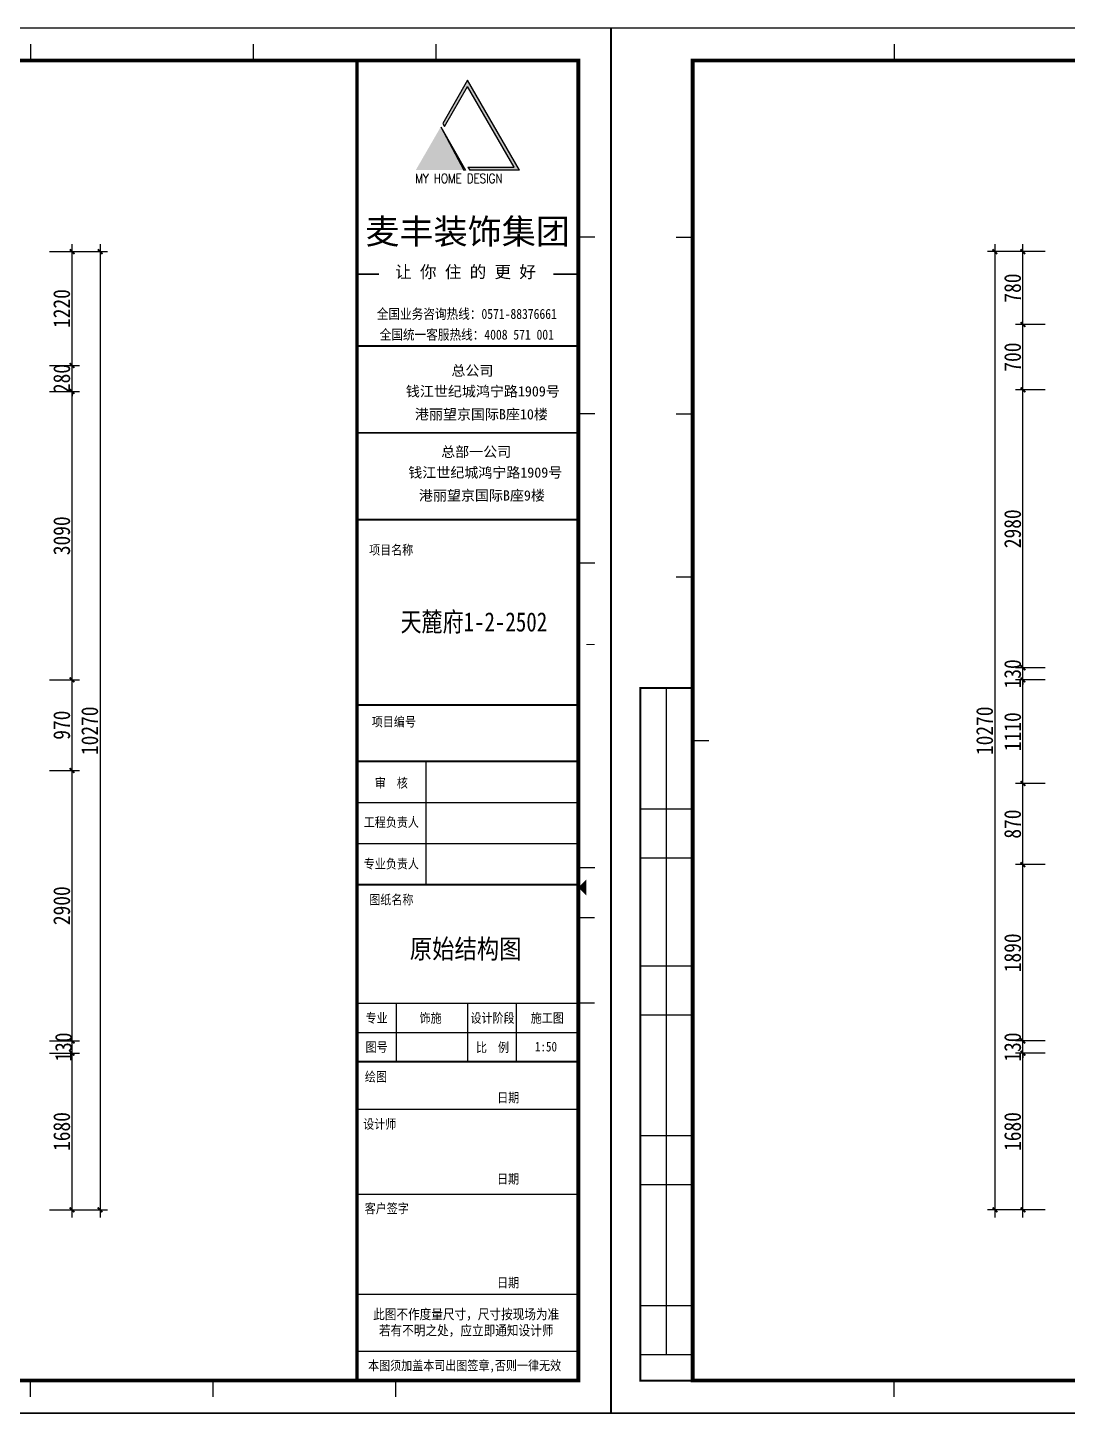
# Model space of a CAD drawing. Header units: millimetres. Extents: x 104198 to 1296755, y -81101 to 81453.
# Drawn here: x 670828 to 681968, y 66603 to 81453 of the extents above; entities that cross this region are included whole.
import ezdxf
from ezdxf.enums import TextEntityAlignment as Align

# ---------------------------------------------------------------- set-up
doc = ezdxf.new("R2010")
doc.units = ezdxf.units.MM
doc.header["$PDMODE"] = 3
doc.layers.get('Defpoints').update_dxf_attribs({"color": 250})
doc.layers.add('30-PL-平面文字说明', color=1, linetype='Continuous')
doc.layers.add('图纸图框', color=165, linetype='Continuous')
doc.styles.add('ROMANC', font='romanc.shx')
doc.styles.add('新宋体', font='', dxfattribs={"width": 0.85})
doc.styles.add('黑体', font='simhei.ttf', dxfattribs={"width": 0.7})
doc.styles.get('新宋体').set_extended_font_data('NSimSun')
doc.dimstyles.new('平面外部尺寸', dxfattribs={"dimtxt": 180, "dimasz": 50, "dimexe": 80, "dimexo": 60, "dimgap": 20, "dimtad": 1, "dimdec": 0, "dimtxsty": '新宋体', "dimblk": 'ARCHTICK', "dimcen": 2.5, "dimdle": 80, "dimclrd": 8, "dimclre": 8, "dimclrt": 1, "dimadec": 0, "dimazin": 0, "dimtfac": 1, "dimtdec": 0, "dimtix": 1, "dimtmove": 2, "dimatfit": 3, "dimldrblk": 'DOT', "dimfxl": 1, "dimarcsym": 0})

# ---------------------------------------------------------------- blocks, each defined once
blk = doc.blocks.new('A3图框')
at = {"layer": '图纸图框'}
for points in [[(741989, -364681), (741722, -365143), (741741, -365177), (741989, -364748), (742487, -365611), (741992, -365611), (742011, -365644), (742545, -365644)], [(741700, -365182), (741433, -365644), (741967, -365644)]]:
    blk.add_hatch(color=165, dxfattribs=at).paths.add_polyline_path(points)
at = {"layer": '图纸图框', "color": 165}
for p, q in [((722525, -378968), (722525, -364118)), ((722525, -378968), (722525, -364118)), ((722525, -378968), (722525, -364118)), ((722525, -364118), (743525, -364118)), ((722525, -364118), (743525, -364118)), ((722525, -364118), (743525, -364118)), ((722525, -364118), (743525, -364118)), ((722525, -364118), (743525, -364118)), ((722525, -378968), (722525, -364118)), ((722525, -378968), (722525, -364118)), ((722525, -378968), (722525, -364118)), ((722525, -378968), (722525, -364118)), ((722525, -378968), (722525, -364118)), ((722525, -378968), (722525, -364118)), ((722525, -378968), (722525, -364118)), ((722525, -364118), (743525, -364118)), ((722525, -364118), (743525, -364118)), ((722525, -378968), (722525, -364118)), ((743525, -378968), (743525, -364118)), ((743525, -378968), (743525, -364118)), ((743525, -378968), (743525, -364118)), ((743525, -378968), (743525, -364118)), ((743525, -378968), (743525, -364118)), ((743525, -378968), (743525, -364118)), ((743525, -378968), (743525, -364118)), ((743525, -378968), (743525, -364118)), ((743525, -378968), (743525, -364118)), ((743525, -378968), (743525, -364118)), ((743525, -378968), (743525, -364118)), ((743525, -378968), (743525, -364118)), ((743525, -378968), (743525, -364118)), ((743525, -378968), (743525, -364118)), ((743525, -378968), (743525, -364118)), ((743525, -378968), (743525, -364118)), ((743525, -378968), (743525, -364118)), ((743525, -378968), (743525, -364118)), ((743525, -378968), (743525, -364118)), ((743525, -378968), (743525, -364118)), ((743525, -378968), (743525, -364118)), ((743525, -378968), (743525, -364118)), ((743525, -378968), (743525, -364118)), ((743525, -378968), (743525, -364118)), ((743525, -378968), (743525, -364118)), ((743525, -378968), (743525, -364118)), ((743525, -378968), (743525, -364118)), ((725561, -364294), (725561, -364469)), ((727518, -364294), (727518, -364469)), ((729475, -364294), (729475, -364469)), ((731432, -364294), (731432, -364469)), ((735347, -364294), (735347, -364469)), ((737304, -364294), (737304, -364469)), ((739690, -364294), (739690, -364469)), ((741647, -364294), (741647, -364469)), ((733389, -364469), (733389, -364644)), ((741989, -364681), (741722, -365143)), ((742545, -365644), (741989, -364681)), ((741741, -365177), (741989, -364748)), ((742487, -365611), (741989, -364748)), ((741722, -365143), (741741, -365177)), ((741700, -365182), (741948, -365644)), ((741700, -365182), (741967, -365644)), ((741967, -365644), (741948, -365644)), ((741992, -365611), (742011, -365644)), ((741992, -365611), (742487, -365611)), ((742545, -365644), (742011, -365644)), ((723225, -366364), (723400, -366364)), ((743350, -366364), (743175, -366364)), ((723225, -368255), (723400, -368255)), ((743350, -368255), (743175, -368255)), ((743350, -369858), (743175, -369858)), ((723225, -370005), (723400, -370005)), ((723120, -378337), (723120, -371196)), ((740801, -371378), (743173, -371378)), ((723400, -371756), (723575, -371756)), ((722840, -372491), (723400, -372491)), ((722840, -373016), (723400, -373016)), ((743350, -373122), (743175, -373122)), ((743348, -373657), (743173, -373657)), ((722840, -374171), (723400, -374171)), ((740803, -374571), (743175, -374571)), ((741223, -374571), (741223, -375201)), ((741989, -374571), (741989, -375201)), ((742510, -374571), (742510, -375201)), ((743348, -374571), (743173, -374571)), ((722840, -374696), (723400, -374696)), ((740803, -374886), (743175, -374886)), ((740803, -375708), (743175, -375708)), ((722840, -375991), (723400, -375991)), ((722840, -376517), (723400, -376517)), ((740801, -376620), (743173, -376620)), ((740801, -376620), (743173, -376620)), ((740801, -376620), (743173, -376620)), ((740801, -377692), (743173, -377692)), ((740801, -377692), (743173, -377692)), ((740803, -377692), (743175, -377692)), ((722840, -377812), (723400, -377812)), ((722840, -378337), (723400, -378337)), ((740803, -378302), (743175, -378302)), ((733389, -378617), (733389, -378442)), ((725561, -378792), (725561, -378617)), ((727518, -378792), (727518, -378617)), ((729475, -378792), (729475, -378617)), ((731432, -378792), (731432, -378617)), ((731639, -378792), (731639, -378617)), ((731989, -378792), (731989, -378617)), ((732339, -378792), (732339, -378617)), ((732689, -378792), (732689, -378617)), ((733039, -378792), (733039, -378617)), ((733740, -378792), (733740, -378617)), ((734090, -378792), (734090, -378617)), ((734440, -378792), (734440, -378617)), ((734790, -378792), (734790, -378617)), ((735140, -378792), (735140, -378617)), ((735347, -378792), (735347, -378617)), ((737304, -378792), (737304, -378617)), ((739261, -378792), (739261, -378617)), ((741218, -378792), (741218, -378617)), ((731639, -378792), (735140, -378792)), ((722525, -378968), (743525, -378968)), ((722525, -378968), (743525, -378968)), ((722525, -378968), (743525, -378968)), ((722525, -378968), (743525, -378968)), ((722525, -378968), (743525, -378968))]:
    blk.add_line(p, q, dxfattribs=at)
at = {"layer": '图纸图框'}
for p, q in [((740801, -371378), (743173, -371378)), ((740803, -371980), (743175, -371980)), ((741539, -371980), (741539, -373304)), ((740803, -372422), (743175, -372422)), ((740803, -372422), (743175, -372422)), ((740803, -372863), (743175, -372863)), ((740803, -373304), (743175, -373304))]:
    blk.add_line(p, q, dxfattribs=at)
at = {"layer": '图纸图框', "color": 165}
for points, const_width in [([(733389, -364381), (733389, -364294)], 10.5), ([(740803, -364469), (740803, -378617)], 35), ([(740801, -367530), (743173, -367530)], 21), ([(740801, -368460), (743173, -368460)], 21), ([(740801, -369390), (743173, -369390)], 21), ([(743262, -370728), (743350, -370728)], 10.5), ([(723400, -378617), (722840, -378617), (722840, -371196), (723400, -371196)], 21), ([(740803, -375201), (743175, -375201)], 21), ([(733389, -378705), (733389, -378792)], 10.5)]:
    blk.add_lwpolyline(points, dxfattribs=dict(at, const_width=const_width))
at = {"layer": '图纸图框', "color": 165, "const_width": 42}
blk.add_lwpolyline([(743175, -364469), (723400, -364469), (723400, -378617), (743175, -378617)], close=True, dxfattribs=at)
at = {"layer": '图纸图框', "color": 8, "const_width": 17.2}
for points in [[(740808, -366758), (741039, -366758)], [(742907, -366758), (743157, -366758)]]:
    blk.add_lwpolyline(points, dxfattribs=at)
at = {"layer": '图纸图框', "const_width": 21}
for points in [[(740801, -371378), (743173, -371378)], [(740803, -371980), (743175, -371980)], [(740803, -373304), (743175, -373304)]]:
    blk.add_lwpolyline(points, dxfattribs=at)
at = {"layer": '图纸图框', "color": 165}
for points in [[(733302, -364381), (733477, -364381), (733389, -364469)], [(743262, -373246), (743262, -373421), (743175, -373334)], [(733477, -378705), (733302, -378705), (733389, -378617)]]:
    blk.add_solid(points, dxfattribs=at)
at = {"color": 7, "style": '新宋体', "width": 0.85}
for s, p in [('全国业务咨询热线：0571-88376661', (741980, -367183)), ('全国统一客服热线：4008 571 001', (741980, -367405))]:
    blk.add_text(s, height=107.47, dxfattribs=at).set_placement(p, align=Align.MIDDLE)
at = {"color": 7, "char_height": 109.99, "attachment_point": 1}
for s, insert, width in [('{\\fSimHei|b0|i0|c134|p49;\\C0;总公司}', (741815, -367738), 567.27), ('{\\fSimHei|b0|i0|c134|p49;\\C0;钱江世纪城鸿宁路1909号}', (741327, -367960), 3695.58), ('{\\fSimHei|b0|i0|c134|p49;\\C0;港丽望京国际B座10楼\\C10; }', (741424, -368206), 3240.55), ('{\\fSimHei|b0|i0|c134|p49;\\C0;总部一公司}', (741705, -368608), 786.48), ('{\\fSimHei|b0|i0|c134|p49;\\C0;钱江世纪城鸿宁路1909号}', (741353, -368830), 3695.58), ('{\\fSimHei|b0|i0|c134|p49;\\C0;港丽望京国际B座9楼\\C10; }', (741467, -369076), 3240.55)]:
    blk.add_mtext(s, dxfattribs=dict(at, insert=insert, width=width))
at = {"layer": '图纸图框', "color": 165, "style": 'ROMANC', "width": 0.8}
blk.add_text('MY HOME DESIGN', height=100.12, dxfattribs=at).set_placement((741428, -365783))
at = {"layer": '图纸图框', "color": 7, "style": '黑体'}
for s, height, p in [('麦丰装饰集团', 268, (741989, -366297)), ('让 你 住 的 更 好', 130.24, (741966, -366732))]:
    blk.add_text(s, height=height, dxfattribs=at).set_placement(p, align=Align.MIDDLE)
at = {"layer": '图纸图框', "color": 7, "style": '新宋体', "width": 0.85}
for s, height, p in [('项目名称', 102, (741169, -369712)), ('项目编号', 102, (741198, -371554)), ('审  核', 102, (741171, -372209)), ('工程负责人', 102, (741171, -372631)), ('专业负责人', 102, (741171, -373077)), ('图纸名称', 102, (741171, -373461)), ('专业', 102, (741013, -374729)), ('饰施', 102, (741592, -374729)), ('设计阶段', 102, (742255, -374729)), ('施工图', 102, (742842, -374729)), ('图号', 102, (741013, -375044)), ('比  例', 102, (742255, -375044)), ('绘图', 102, (741006, -375359)), ('日期', 102, (742424, -375584)), ('设计师', 102, (741047, -375866)), ('日期', 102, (742422, -376455)), ('客户签字', 102, (741122, -376770)), ('日期', 102, (742422, -377567)), ('此图不作度量尺寸，尺寸按现场为准', 107.5, (741973, -377906)), ('若有不明之处，应立即通知设计师', 107.5, (741973, -378079)), ('本图须加盖本司出图签章,否则一律无效', 101.96, (741956, -378460))]:
    blk.add_text(s, height=height, dxfattribs=at).set_placement(p, align=Align.MIDDLE)
blk = doc.blocks.new('麦丰图框2017新')
at = {"layer": '图纸图框', "color": 165, "linetype": 'ByBlock', "lineweight": -2, "ltscale": 0.1}
blk.add_lwpolyline([(0, 297), (420, 297), (420, 0), (0, 0)], close=True, dxfattribs=at)
at = {"xscale": 0.02000000000000001, "yscale": 0.02000000000000001, "zscale": 0.02000000000000001}
blk.add_blockref('A3图框', (-14450.5, 7579.36), dxfattribs=at)
at = {"linetype": 'ByBlock', "ltscale": 9000, "style": '黑体', "width": 0.8}
blk.add_attdef('项目名称', text='', height=4.12, dxfattribs=at).set_placement((390.62, 167.58), align=Align.CENTER)
at = {"layer": '图纸图框', "color": 0, "linetype": 'ByBlock', "ltscale": 0.1, "style": '新宋体', "width": 0.85}
for tag, height, p in [('（00-00-000）', 3.75, (389.26, 143.49)), ('平面布置图', 4.13, (388.85, 99.63))]:
    blk.add_attdef(tag, text='', height=height, dxfattribs=at).set_placement(p, align=Align.MIDDLE)
at = {"layer": '图纸图框', "color": 0, "style": '新宋体', "width": 0.85}
for tag, p in [('P-01', (381.76, 78.3)), ('1:50', (406.06, 78.57))]:
    blk.add_attdef(tag, text='', height=2.06, dxfattribs=at).set_placement(p, align=Align.MIDDLE)
blk = doc.blocks.new('_ArchTick')
at = {"color": 2, "linetype": 'ByBlock', "const_width": 0.4}
blk.add_lwpolyline([(-0.5, -0.5), (0.5, 0.5)], dxfattribs=at)
blk = doc.blocks.new('*D293')
at = {"layer": '30-PL-平面文字说明', "color": 8, "lineweight": -2, "transparency": 16777216}
for p, q in [((671303, 68703), (671303, 70543)), ((671063, 70463), (671383, 70463)), ((671063, 68783), (671383, 68783))]:
    blk.add_line(p, q, dxfattribs=at)
at = {"layer": 'Defpoints', "color": 0, "transparency": 16777216}
for p in [(671003, 70463), (671303, 70463), (671003, 68783)]:
    blk.add_point(p, dxfattribs=at)
at = {"layer": '30-PL-平面文字说明', "color": 8, "lineweight": -2, "transparency": 16777216, "xscale": 50, "yscale": 50, "zscale": 50}
for p, rotation in [((671303, 70463), 90), ((671303, 68783), 270)]:
    blk.add_blockref('_ArchTick', p, dxfattribs=dict(at, rotation=rotation))
at = {"layer": '30-PL-平面文字说明', "color": 1, "transparency": 16777216, "insert": (671193, 69623), "char_height": 180, "attachment_point": 5, "rotation": 90, "style": '新宋体'}
blk.add_mtext('1680', dxfattribs=at)
blk = doc.blocks.new('_Dot')
at = {"color": 2, "linetype": 'ByBlock', "lineweight": -2}
blk.add_line((-0.5, 0), (-1, 0), dxfattribs=at)
at = {"color": 2, "linetype": 'ByBlock', "const_width": 0.5}
blk.add_lwpolyline([(-0.25, 0, 1), (0.25, 0, 1)], format="xyb", close=True, dxfattribs=at)
blk = doc.blocks.new('*D294')
at = {"layer": '30-PL-平面文字说明', "color": 8, "lineweight": -2, "transparency": 16777216}
for p, q in [((671063, 70593), (671383, 70593)), ((671303, 70383), (671303, 70673)), ((671063, 70463), (671383, 70463))]:
    blk.add_line(p, q, dxfattribs=at)
at = {"layer": 'Defpoints', "color": 0, "transparency": 16777216}
for p in [(671003, 70593), (671303, 70593), (671003, 70463)]:
    blk.add_point(p, dxfattribs=at)
at = {"layer": '30-PL-平面文字说明', "color": 8, "lineweight": -2, "transparency": 16777216, "xscale": 50, "yscale": 50, "zscale": 50}
for p, rotation in [((671303, 70593), 90), ((671303, 70463), 270)]:
    blk.add_blockref('_ArchTick', p, dxfattribs=dict(at, rotation=rotation))
at = {"layer": '30-PL-平面文字说明', "color": 1, "transparency": 16777216, "insert": (671212, 70528), "char_height": 180, "attachment_point": 5, "rotation": 90, "style": '新宋体'}
blk.add_mtext('130', dxfattribs=at)
blk = doc.blocks.new('*D295')
at = {"layer": '30-PL-平面文字说明', "color": 8, "lineweight": -2, "transparency": 16777216}
for p, q in [((671303, 70513), (671303, 73573)), ((671063, 73493), (671383, 73493)), ((671063, 70593), (671383, 70593))]:
    blk.add_line(p, q, dxfattribs=at)
at = {"layer": 'Defpoints', "color": 0, "transparency": 16777216}
for p in [(671003, 73493), (671303, 73493), (671003, 70593)]:
    blk.add_point(p, dxfattribs=at)
at = {"layer": '30-PL-平面文字说明', "color": 8, "lineweight": -2, "transparency": 16777216, "xscale": 50, "yscale": 50, "zscale": 50}
for p, rotation in [((671303, 73493), 90), ((671303, 70593), 270)]:
    blk.add_blockref('_ArchTick', p, dxfattribs=dict(at, rotation=rotation))
at = {"layer": '30-PL-平面文字说明', "color": 1, "transparency": 16777216, "insert": (671193, 72043), "char_height": 180, "attachment_point": 5, "rotation": 90, "style": '新宋体'}
blk.add_mtext('2900', dxfattribs=at)
blk = doc.blocks.new('*D296')
at = {"layer": '30-PL-平面文字说明', "color": 8, "lineweight": -2, "transparency": 16777216}
for p, q in [((671063, 74463), (671383, 74463)), ((671303, 73413), (671303, 74543)), ((671063, 73493), (671383, 73493))]:
    blk.add_line(p, q, dxfattribs=at)
at = {"layer": 'Defpoints', "color": 0, "transparency": 16777216}
for p in [(671003, 74463), (671303, 74463), (671003, 73493)]:
    blk.add_point(p, dxfattribs=at)
at = {"layer": '30-PL-平面文字说明', "color": 8, "lineweight": -2, "transparency": 16777216, "xscale": 50, "yscale": 50, "zscale": 50}
for p, rotation in [((671303, 74463), 90), ((671303, 73493), 270)]:
    blk.add_blockref('_ArchTick', p, dxfattribs=dict(at, rotation=rotation))
at = {"layer": '30-PL-平面文字说明', "color": 1, "transparency": 16777216, "insert": (671193, 73978), "char_height": 180, "attachment_point": 5, "rotation": 90, "style": '新宋体'}
blk.add_mtext('970', dxfattribs=at)
blk = doc.blocks.new('*D297')
at = {"layer": '30-PL-平面文字说明', "color": 8, "lineweight": -2, "transparency": 16777216}
for p, q in [((671063, 77553), (671383, 77553)), ((671303, 74383), (671303, 77633)), ((671063, 74463), (671383, 74463))]:
    blk.add_line(p, q, dxfattribs=at)
at = {"layer": 'Defpoints', "color": 0, "transparency": 16777216}
for p in [(671003, 77553), (671303, 77553), (671003, 74463)]:
    blk.add_point(p, dxfattribs=at)
at = {"layer": '30-PL-平面文字说明', "color": 8, "lineweight": -2, "transparency": 16777216, "xscale": 50, "yscale": 50, "zscale": 50}
for p, rotation in [((671303, 77553), 90), ((671303, 74463), 270)]:
    blk.add_blockref('_ArchTick', p, dxfattribs=dict(at, rotation=rotation))
at = {"layer": '30-PL-平面文字说明', "color": 1, "transparency": 16777216, "insert": (671193, 76008), "char_height": 180, "attachment_point": 5, "rotation": 90, "style": '新宋体'}
blk.add_mtext('3090', dxfattribs=at)
blk = doc.blocks.new('*D298')
at = {"layer": '30-PL-平面文字说明', "color": 8, "lineweight": -2, "transparency": 16777216}
for p, q in [((671063, 77833), (671383, 77833)), ((671303, 77833), (671303, 77883)), ((671303, 77553), (671303, 77833)), ((671063, 77553), (671383, 77553)), ((671303, 77553), (671303, 77503))]:
    blk.add_line(p, q, dxfattribs=at)
at = {"layer": 'Defpoints', "color": 0, "transparency": 16777216}
for p in [(671003, 77833), (671303, 77833), (671003, 77553)]:
    blk.add_point(p, dxfattribs=at)
at = {"layer": '30-PL-平面文字说明', "color": 8, "lineweight": -2, "transparency": 16777216, "xscale": 50, "yscale": 50, "zscale": 50}
for p, rotation in [((671303, 77833), 270), ((671303, 77553), 90)]:
    blk.add_blockref('_ArchTick', p, dxfattribs=dict(at, rotation=rotation))
at = {"layer": '30-PL-平面文字说明', "color": 1, "transparency": 16777216, "insert": (671193, 77693), "char_height": 180, "attachment_point": 5, "rotation": 90, "style": '新宋体'}
blk.add_mtext('280', dxfattribs=at)
blk = doc.blocks.new('*D299')
at = {"layer": '30-PL-平面文字说明', "color": 8, "lineweight": -2, "transparency": 16777216}
for p, q in [((671063, 79053), (671383, 79053)), ((671303, 77753), (671303, 79133)), ((671063, 77833), (671383, 77833))]:
    blk.add_line(p, q, dxfattribs=at)
at = {"layer": 'Defpoints', "color": 0, "transparency": 16777216}
for p in [(671003, 79053), (671303, 79053), (671003, 77833)]:
    blk.add_point(p, dxfattribs=at)
at = {"layer": '30-PL-平面文字说明', "color": 8, "lineweight": -2, "transparency": 16777216, "xscale": 50, "yscale": 50, "zscale": 50}
for p, rotation in [((671303, 79053), 90), ((671303, 77833), 270)]:
    blk.add_blockref('_ArchTick', p, dxfattribs=dict(at, rotation=rotation))
at = {"layer": '30-PL-平面文字说明', "color": 1, "transparency": 16777216, "insert": (671193, 78443), "char_height": 180, "attachment_point": 5, "rotation": 90, "style": '新宋体'}
blk.add_mtext('1220', dxfattribs=at)
blk = doc.blocks.new('*D300')
at = {"layer": '30-PL-平面文字说明', "color": 8, "lineweight": -2, "transparency": 16777216}
for p, q in [((671063, 79053), (671683, 79053)), ((671603, 79133), (671603, 68703)), ((671063, 68783), (671683, 68783))]:
    blk.add_line(p, q, dxfattribs=at)
at = {"layer": 'Defpoints', "color": 0, "transparency": 16777216}
for p in [(671003, 79053), (671003, 68783), (671603, 68783)]:
    blk.add_point(p, dxfattribs=at)
at = {"layer": '30-PL-平面文字说明', "color": 8, "lineweight": -2, "transparency": 16777216, "xscale": 50, "yscale": 50, "zscale": 50}
for p, rotation in [((671603, 79053), 90), ((671603, 68783), 270)]:
    blk.add_blockref('_ArchTick', p, dxfattribs=dict(at, rotation=rotation))
at = {"layer": '30-PL-平面文字说明', "color": 1, "transparency": 16777216, "insert": (671493, 73918), "char_height": 180, "attachment_point": 5, "rotation": 90, "style": '新宋体'}
blk.add_mtext('10270', dxfattribs=at)
blk = doc.blocks.new('*D308')
at = {"layer": '30-PL-平面文字说明', "color": 8, "lineweight": -2, "transparency": 16777216}
for p, q in [((681493, 68703), (681493, 70543)), ((681733, 70463), (681413, 70463)), ((681733, 68783), (681413, 68783))]:
    blk.add_line(p, q, dxfattribs=at)
at = {"layer": 'Defpoints', "color": 0, "transparency": 16777216}
for p in [(681493, 70463), (681793, 70463), (681793, 68783)]:
    blk.add_point(p, dxfattribs=at)
at = {"layer": '30-PL-平面文字说明', "color": 8, "lineweight": -2, "transparency": 16777216, "xscale": 50, "yscale": 50, "zscale": 50}
for p, rotation in [((681493, 70463), 90), ((681493, 68783), 270)]:
    blk.add_blockref('_ArchTick', p, dxfattribs=dict(at, rotation=rotation))
at = {"layer": '30-PL-平面文字说明', "color": 1, "transparency": 16777216, "insert": (681383, 69623), "char_height": 180, "attachment_point": 5, "rotation": 90, "style": '新宋体'}
blk.add_mtext('1680', dxfattribs=at)
blk = doc.blocks.new('*D309')
at = {"layer": '30-PL-平面文字说明', "color": 8, "lineweight": -2, "transparency": 16777216}
for p, q in [((681733, 70593), (681413, 70593)), ((681493, 70593), (681493, 70643)), ((681493, 70463), (681493, 70593)), ((681733, 70463), (681413, 70463)), ((681493, 70463), (681493, 70413))]:
    blk.add_line(p, q, dxfattribs=at)
at = {"layer": 'Defpoints', "color": 0, "transparency": 16777216}
for p in [(681493, 70593), (681793, 70593), (681793, 70463)]:
    blk.add_point(p, dxfattribs=at)
at = {"layer": '30-PL-平面文字说明', "color": 8, "lineweight": -2, "transparency": 16777216, "xscale": 50, "yscale": 50, "zscale": 50}
for p, rotation in [((681493, 70593), 270), ((681493, 70463), 90)]:
    blk.add_blockref('_ArchTick', p, dxfattribs=dict(at, rotation=rotation))
at = {"layer": '30-PL-平面文字说明', "color": 1, "transparency": 16777216, "insert": (681383, 70528), "char_height": 180, "attachment_point": 5, "rotation": 90, "style": '新宋体'}
blk.add_mtext('130', dxfattribs=at)
blk = doc.blocks.new('*D310')
at = {"layer": '30-PL-平面文字说明', "color": 8, "lineweight": -2, "transparency": 16777216}
for p, q in [((681733, 72483), (681413, 72483)), ((681493, 70513), (681493, 72563)), ((681733, 70593), (681413, 70593))]:
    blk.add_line(p, q, dxfattribs=at)
at = {"layer": 'Defpoints', "color": 0, "transparency": 16777216}
for p in [(681493, 72483), (681793, 72483), (681793, 70593)]:
    blk.add_point(p, dxfattribs=at)
at = {"layer": '30-PL-平面文字说明', "color": 8, "lineweight": -2, "transparency": 16777216, "xscale": 50, "yscale": 50, "zscale": 50}
for p, rotation in [((681493, 72483), 90), ((681493, 70593), 270)]:
    blk.add_blockref('_ArchTick', p, dxfattribs=dict(at, rotation=rotation))
at = {"layer": '30-PL-平面文字说明', "color": 1, "transparency": 16777216, "insert": (681383, 71538), "char_height": 180, "attachment_point": 5, "rotation": 90, "style": '新宋体'}
blk.add_mtext('1890', dxfattribs=at)
blk = doc.blocks.new('*D311')
at = {"layer": '30-PL-平面文字说明', "color": 8, "lineweight": -2, "transparency": 16777216}
for p, q in [((681493, 72403), (681493, 73433)), ((681733, 73353), (681413, 73353)), ((681733, 72483), (681413, 72483))]:
    blk.add_line(p, q, dxfattribs=at)
at = {"layer": 'Defpoints', "color": 0, "transparency": 16777216}
for p in [(681493, 73353), (681793, 73353), (681793, 72483)]:
    blk.add_point(p, dxfattribs=at)
at = {"layer": '30-PL-平面文字说明', "color": 8, "lineweight": -2, "transparency": 16777216, "xscale": 50, "yscale": 50, "zscale": 50}
for p, rotation in [((681493, 73353), 90), ((681493, 72483), 270)]:
    blk.add_blockref('_ArchTick', p, dxfattribs=dict(at, rotation=rotation))
at = {"layer": '30-PL-平面文字说明', "color": 1, "transparency": 16777216, "insert": (681383, 72918), "char_height": 180, "attachment_point": 5, "rotation": 90, "style": '新宋体'}
blk.add_mtext('870', dxfattribs=at)
blk = doc.blocks.new('*D312')
at = {"layer": '30-PL-平面文字说明', "color": 8, "lineweight": -2, "transparency": 16777216}
for p, q in [((681733, 74463), (681413, 74463)), ((681493, 73273), (681493, 74543)), ((681733, 73353), (681413, 73353))]:
    blk.add_line(p, q, dxfattribs=at)
at = {"layer": 'Defpoints', "color": 0, "transparency": 16777216}
for p in [(681493, 74463), (681793, 74463), (681793, 73353)]:
    blk.add_point(p, dxfattribs=at)
at = {"layer": '30-PL-平面文字说明', "color": 8, "lineweight": -2, "transparency": 16777216, "xscale": 50, "yscale": 50, "zscale": 50}
for p, rotation in [((681493, 74463), 90), ((681493, 73353), 270)]:
    blk.add_blockref('_ArchTick', p, dxfattribs=dict(at, rotation=rotation))
at = {"layer": '30-PL-平面文字说明', "color": 1, "transparency": 16777216, "insert": (681383, 73908), "char_height": 180, "attachment_point": 5, "rotation": 90, "style": '新宋体'}
blk.add_mtext('1110', dxfattribs=at)
blk = doc.blocks.new('*D313')
at = {"layer": '30-PL-平面文字说明', "color": 8, "lineweight": -2, "transparency": 16777216}
for p, q in [((681733, 74593), (681413, 74593)), ((681493, 74593), (681493, 74643)), ((681493, 74463), (681493, 74593)), ((681733, 74463), (681413, 74463)), ((681493, 74463), (681493, 74413))]:
    blk.add_line(p, q, dxfattribs=at)
at = {"layer": 'Defpoints', "color": 0, "transparency": 16777216}
for p in [(681493, 74593), (681793, 74593), (681793, 74463)]:
    blk.add_point(p, dxfattribs=at)
at = {"layer": '30-PL-平面文字说明', "color": 8, "lineweight": -2, "transparency": 16777216, "xscale": 50, "yscale": 50, "zscale": 50}
for p, rotation in [((681493, 74593), 270), ((681493, 74463), 90)]:
    blk.add_blockref('_ArchTick', p, dxfattribs=dict(at, rotation=rotation))
at = {"layer": '30-PL-平面文字说明', "color": 1, "transparency": 16777216, "insert": (681383, 74528), "char_height": 180, "attachment_point": 5, "rotation": 90, "style": '新宋体'}
blk.add_mtext('130', dxfattribs=at)
blk = doc.blocks.new('*D314')
at = {"layer": '30-PL-平面文字说明', "color": 8, "lineweight": -2, "transparency": 16777216}
for p, q in [((681733, 77573), (681413, 77573)), ((681493, 74513), (681493, 77653)), ((681733, 74593), (681413, 74593))]:
    blk.add_line(p, q, dxfattribs=at)
at = {"layer": 'Defpoints', "color": 0, "transparency": 16777216}
for p in [(681493, 77573), (681793, 77573), (681793, 74593)]:
    blk.add_point(p, dxfattribs=at)
at = {"layer": '30-PL-平面文字说明', "color": 8, "lineweight": -2, "transparency": 16777216, "xscale": 50, "yscale": 50, "zscale": 50}
for p, rotation in [((681493, 77573), 90), ((681493, 74593), 270)]:
    blk.add_blockref('_ArchTick', p, dxfattribs=dict(at, rotation=rotation))
at = {"layer": '30-PL-平面文字说明', "color": 1, "transparency": 16777216, "insert": (681383, 76083), "char_height": 180, "attachment_point": 5, "rotation": 90, "style": '新宋体'}
blk.add_mtext('2980', dxfattribs=at)
blk = doc.blocks.new('*D315')
at = {"layer": '30-PL-平面文字说明', "color": 8, "lineweight": -2, "transparency": 16777216}
for p, q in [((681733, 78273), (681413, 78273)), ((681493, 77493), (681493, 78353)), ((681733, 77573), (681413, 77573))]:
    blk.add_line(p, q, dxfattribs=at)
at = {"layer": 'Defpoints', "color": 0, "transparency": 16777216}
for p in [(681493, 78273), (681793, 78273), (681793, 77573)]:
    blk.add_point(p, dxfattribs=at)
at = {"layer": '30-PL-平面文字说明', "color": 8, "lineweight": -2, "transparency": 16777216, "xscale": 50, "yscale": 50, "zscale": 50}
for p, rotation in [((681493, 78273), 90), ((681493, 77573), 270)]:
    blk.add_blockref('_ArchTick', p, dxfattribs=dict(at, rotation=rotation))
at = {"layer": '30-PL-平面文字说明', "color": 1, "transparency": 16777216, "insert": (681383, 77923), "char_height": 180, "attachment_point": 5, "rotation": 90, "style": '新宋体'}
blk.add_mtext('700', dxfattribs=at)
blk = doc.blocks.new('*D316')
at = {"layer": '30-PL-平面文字说明', "color": 8, "lineweight": -2, "transparency": 16777216}
for p, q in [((681733, 79053), (681413, 79053)), ((681493, 78193), (681493, 79133)), ((681733, 78273), (681413, 78273))]:
    blk.add_line(p, q, dxfattribs=at)
at = {"layer": 'Defpoints', "color": 0, "transparency": 16777216}
for p in [(681493, 79053), (681793, 79053), (681793, 78273)]:
    blk.add_point(p, dxfattribs=at)
at = {"layer": '30-PL-平面文字说明', "color": 8, "lineweight": -2, "transparency": 16777216, "xscale": 50, "yscale": 50, "zscale": 50}
for p, rotation in [((681493, 79053), 90), ((681493, 78273), 270)]:
    blk.add_blockref('_ArchTick', p, dxfattribs=dict(at, rotation=rotation))
at = {"layer": '30-PL-平面文字说明', "color": 1, "transparency": 16777216, "insert": (681383, 78663), "char_height": 180, "attachment_point": 5, "rotation": 90, "style": '新宋体'}
blk.add_mtext('780', dxfattribs=at)
blk = doc.blocks.new('*D343')
at = {"layer": '30-PL-平面文字说明', "color": 8, "lineweight": -2, "transparency": 16777216}
for p, q in [((681733, 79053), (681113, 79053)), ((681193, 79133), (681193, 68703)), ((681733, 68783), (681113, 68783))]:
    blk.add_line(p, q, dxfattribs=at)
at = {"layer": 'Defpoints', "color": 0, "transparency": 16777216}
for p in [(681793, 79053), (681193, 68783), (681793, 68783)]:
    blk.add_point(p, dxfattribs=at)
at = {"layer": '30-PL-平面文字说明', "color": 8, "lineweight": -2, "transparency": 16777216, "xscale": 50, "yscale": 50, "zscale": 50}
for p, rotation in [((681193, 79053), 90), ((681193, 68783), 270)]:
    blk.add_blockref('_ArchTick', p, dxfattribs=dict(at, rotation=rotation))
at = {"layer": '30-PL-平面文字说明', "color": 1, "transparency": 16777216, "insert": (681083, 73918), "char_height": 180, "attachment_point": 5, "rotation": 90, "style": '新宋体'}
blk.add_mtext('10270', dxfattribs=at)

msp = doc.modelspace()

# ---------------------------------------------------------------- block references
at = {"linetype": 'ByBlock', "xscale": 50.00095976796001, "yscale": 50.0009597680255, "zscale": 50.00095976802441}
for p in [(656078.3, 66602.9), (677078.6, 66602.9)]:
    msp.add_blockref('麦丰图框2017新', p, dxfattribs=at).add_auto_attribs({'项目名称': '天麓府1-2-2502', '平面布置图': '原始结构图', '1:50': '1:50'})

# ---------------------------------------------------------------- dimensions: what is measured, and where the dimension line sits
at = {"layer": '30-PL-平面文字说明', "color": 251}
for base, p1, p2, picture, middle in [((671303.1, 79053.5), (671003.1, 77833.5), (671003.1, 79053.5), '*D299', (671193.1, 78443.5)), ((671603.1, 68783.5), (671003.1, 79053.5), (671003.1, 68783.5), '*D300', (671493.1, 73918.5)), ((681193.3, 68783.5), (681793.3, 79053.5), (681793.3, 68783.5), '*D343', (681083.3, 73918.5)), ((681493.3, 79053.5), (681793.3, 78273.5), (681793.3, 79053.5), '*D316', (681383.3, 78663.5)), ((681493.3, 78273.5), (681793.3, 77573.5), (681793.3, 78273.5), '*D315', (681383.3, 77923.5)), ((671303.1, 77833.5), (671003.1, 77553.5), (671003.1, 77833.5), '*D298', (671193.1, 77693.5)), ((671303.1, 77553.5), (671003.1, 74463.5), (671003.1, 77553.5), '*D297', (671193.1, 76008.5)), ((681493.3, 77573.5), (681793.3, 74593.5), (681793.3, 77573.5), '*D314', (681383.3, 76083.5)), ((681493.3, 74593.5), (681793.3, 74463.5), (681793.3, 74593.5), '*D313', (681383.3, 74528.5)), ((671303.1, 74463.5), (671003.1, 73493.5), (671003.1, 74463.5), '*D296', (671193.1, 73978.5)), ((681493.3, 74463.5), (681793.3, 73353.5), (681793.3, 74463.5), '*D312', (681383.3, 73908.5)), ((671303.1, 73493.5), (671003.1, 70593.5), (671003.1, 73493.5), '*D295', (671193.1, 72043.5)), ((681493.3, 73353.5), (681793.3, 72483.5), (681793.3, 73353.5), '*D311', (681383.3, 72918.5)), ((681493.3, 72483.5), (681793.3, 70593.5), (681793.3, 72483.5), '*D310', (681383.3, 71538.5)), ((681493.3, 70593.5), (681793.3, 70463.5), (681793.3, 70593.5), '*D309', (681383.3, 70528.5)), ((671303.1, 70463.5), (671003.1, 68783.5), (671003.1, 70463.5), '*D293', (671193.1, 69623.5)), ((681493.3, 70463.5), (681793.3, 68783.5), (681793.3, 70463.5), '*D308', (681383.3, 69623.5))]:
    dim = msp.add_linear_dim(base=base, p1=p1, p2=p2, angle=90, dimstyle='平面外部尺寸', dxfattribs=at)
    dim.commit()
    dim.dimension.update_dxf_attribs({"geometry": picture, "text_midpoint": middle})
dim = msp.add_linear_dim(base=(671303.1, 70593.5), p1=(671003.1, 70463.5), p2=(671003.1, 70593.5), angle=90, dimstyle='平面外部尺寸', dxfattribs=at)
dim.commit()
dim.dimension.update_dxf_attribs({"geometry": '*D294', "text_midpoint": (671212, 70528.5), "dimtype": 160})

doc.saveas('drawing.dxf')
